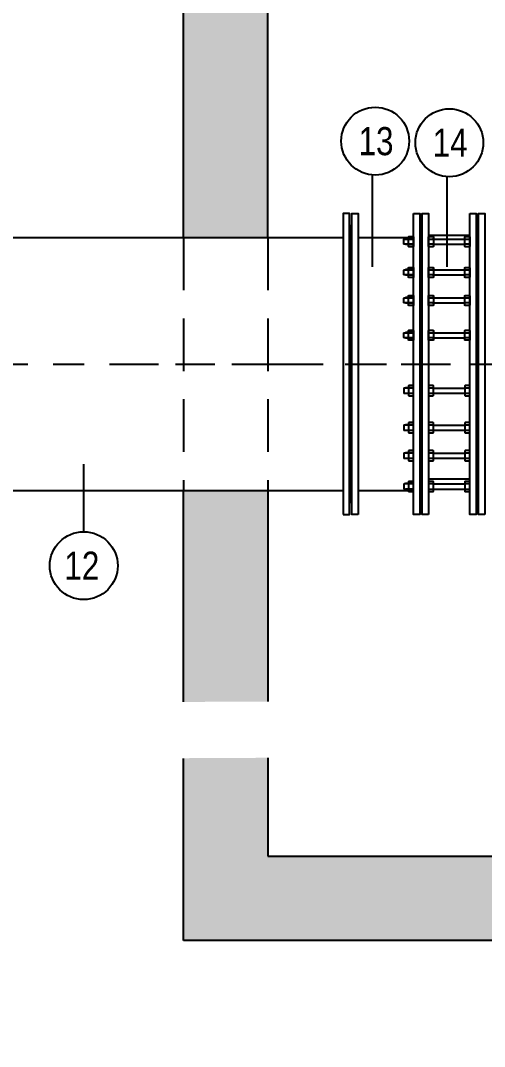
# Model space of a CAD drawing. Header units: feet. Extents: x 0 to 285175, y 0 to 9111378.
# Drawn here: x 285107.789 to 285109.438, y 9111365.353 to 9111369.001 of the extents above; entities that cross this region are included whole.
import ezdxf
from ezdxf import colors
from ezdxf.entities.mleader import LeaderData, LeaderLine
from ezdxf.enums import TextEntityAlignment as Align
from ezdxf.math import Vec2, Vec3

# ---------------------------------------------------------------- set-up
doc = ezdxf.new("R2010")
doc.units = ezdxf.units.FT
doc.header["$MEASUREMENT"] = 0
doc.linetypes.add('DASHDOT', pattern=[1, 0.5, -0.25, 0, -0.25])
doc.linetypes.add('HIDDEN', pattern=[0.375, 0.25, -0.125])
for name, color, linetype in [('01PROJ', 1, 'HIDDEN'), ('EIXO', 1, 'DASHDOT'), ('H-SA-CONTORNO', 2, 'CONTINUOUS'), ('H-SA-EIXOS', 1, 'DASHDOT'), ('H-SA-ESTRUTURA (CORTE)', 5, 'CONTINUOUS'), ('H-SA-HTC CONCRETO', 253, 'CONTINUOUS'), ('H-SA-TEXTO', 2, 'CONTINUOUS'), ('INDIC', 2, 'CONTINUOUS'), ('Top View-Ferro Fundido - JGS - K7(Esgoto)', 7, 'CONTINUOUS')]:
    doc.layers.add(name, color=color, linetype=linetype)
doc.styles.add('EGC_Arial_2.0mm', font='arial.ttf', dxfattribs={"width": 0.8, "height": 2})

# ---------------------------------------------------------------- blocks, each defined once
blk = doc.blocks.new('_None')

msp = doc.modelspace()

# ---------------------------------------------------------------- hatches: boundary and pattern name
at = {"layer": 'H-SA-HTC CONCRETO'}
h = msp.add_hatch(color=256, dxfattribs=at)
h.dxf.hatch_style = 1
h.paths.add_polyline_path([(285110.9676, 9111375.2177), (285110.9676, 9111375.3293), (285108.3676, 9111375.3293), (285108.3676, 9111374.2542), (285108.6676, 9111374.2542), (285108.6676, 9111375.0293), (285110.6676, 9111375.0293), (285110.6676, 9111374.891)])
h.paths.add_polyline_path([(285108.6676, 9111373.0042), (285108.3676, 9111373.0042), (285108.3676, 9111371.1542), (285108.6676, 9111371.1542)])
h.paths.add_polyline_path([(285110.9676, 9111373.0042), (285110.6676, 9111373.0042), (285110.6676, 9111371.1542), (285110.9676, 9111371.1542)])
h.paths.add_polyline_path([(285110.9676, 9111375.2177), (285110.6676, 9111374.891), (285110.6676, 9111374.2542), (285110.9676, 9111374.2542)], flags=17)
h.paths.add_polyline_path([(285110.9676, 9111369.9042), (285110.6676, 9111369.9042), (285110.6676, 9111368.2292), (285110.9676, 9111368.2292)])
h.paths.add_polyline_path([(285108.6676, 9111369.9042), (285108.3676, 9111369.9042), (285108.3676, 9111368.2292), (285108.6676, 9111368.2292)])
h.paths.add_polyline_path([(285110.9676, 9111367.3292), (285110.6676, 9111367.3292), (285110.6676, 9111366.0294), (285109.2153, 9111366.0294), (285108.9154, 9111366.0294), (285108.9153, 9111365.7294), (285110.9676, 9111365.7294)])
h.paths.add_polyline_path([(285108.6676, 9111367.3292), (285108.3676, 9111367.3292), (285108.3676, 9111365.7294), (285108.9153, 9111365.7294), (285108.9154, 9111366.0294), (285108.9153, 9111366.0294), (285108.6676, 9111366.0294)])
edge = h.paths.add_edge_path()
edge.add_line((285096.5676, 9111368.8792), (285096.5676, 9111369.0792))
edge.add_line((285096.5676, 9111369.0792), (285095.1576, 9111369.0792))
edge.add_line((285095.1576, 9111369.0792), (285095.1576, 9111369.2292))
edge.add_line((285095.1576, 9111369.2292), (285094.9176, 9111369.2292))
edge.add_arc((285094.9176, 9111369.0792), 0.15, 90, 180)
edge.add_line((285094.7676, 9111369.0792), (285094.7676, 9111368.8792))
edge.add_arc((285094.9176, 9111368.8792), 0.15, 180, 270)
edge.add_line((285094.9176, 9111368.7292), (285095.1576, 9111368.7292))
edge.add_line((285095.1576, 9111368.7292), (285095.1576, 9111368.8792))
edge.add_line((285095.1576, 9111368.8792), (285096.5676, 9111368.8792))
h.paths.add_polyline_path([(285096.5676, 9111369.0792), (285096.5676, 9111368.8792), (285096.7676, 9111368.8792), (285096.7676, 9111368.6792), (285097.0676, 9111368.6792), (285097.0676, 9111369.2792), (285096.7676, 9111369.2792), (285096.7676, 9111369.0792)])
h.paths.add_polyline_path([(285096.5676, 9111371.8292), (285095.1576, 9111371.8292)], flags=0)
h.paths.add_polyline_path([(285096.5676, 9111372.1792), (285096.5676, 9111371.9792), (285096.7676, 9111371.9792), (285096.7676, 9111371.7792), (285097.0676, 9111371.7792), (285097.0676, 9111372.3792), (285096.7676, 9111372.3792), (285096.7676, 9111372.1792)])
h.paths.add_polyline_path([(285096.5676, 9111375.3292), (285096.5676, 9111375.0792), (285096.7676, 9111375.0792), (285096.7676, 9111374.8792), (285097.0676, 9111374.8792), (285097.0676, 9111375.3292)])
h.paths.add_polyline_path([(285096.2576, 9111372.1792), (285096.2576, 9111372.3292), (285095.1576, 9111372.3292), (285095.1576, 9111372.1792)])
h.paths.add_polyline_path([(285096.4576, 9111372.3292), (285096.4576, 9111372.1792), (285096.5676, 9111372.1792), (285096.5676, 9111372.3292)])
edge = h.paths.add_edge_path()
edge.add_line((285096.2576, 9111371.8292), (285096.2576, 9111371.9792))
edge.add_line((285096.2576, 9111371.9792), (285096.4576, 9111371.9792))
edge.add_line((285096.4576, 9111371.9792), (285096.4576, 9111371.8292))
edge.add_line((285096.4576, 9111371.8292), (285096.5676, 9111371.8292))
edge.add_line((285096.5676, 9111371.8292), (285096.5676, 9111372.1792))
edge.add_line((285096.5676, 9111372.1792), (285095.1576, 9111372.1792))
edge.add_line((285095.1576, 9111372.1792), (285095.1576, 9111372.3292))
edge.add_line((285095.1576, 9111372.3292), (285094.9176, 9111372.3292))
edge.add_arc((285094.9176, 9111372.1792), 0.15, 90, 180)
edge.add_line((285094.7676, 9111372.1792), (285094.7676, 9111371.9792))
edge.add_arc((285094.9176, 9111371.9792), 0.15, 180, 270)
edge.add_line((285094.9176, 9111371.8292), (285096.2576, 9111371.8292))
h.paths.add_polyline_path([(285096.4576, 9111368.8792), (285096.4576, 9111368.7292), (285096.5676, 9111368.7292), (285096.5676, 9111368.8792)])
h.paths.add_polyline_path([(285096.2576, 9111368.7292), (285096.2576, 9111368.8792), (285095.1576, 9111368.8792), (285095.1576, 9111368.7292)])
h.paths.add_polyline_path([(285096.4576, 9111369.2292), (285096.4576, 9111369.0792), (285096.5676, 9111369.0792), (285096.5676, 9111369.2292)])
h.paths.add_polyline_path([(285096.2576, 9111369.0792), (285096.2576, 9111369.2292), (285095.1576, 9111369.2292), (285095.1576, 9111369.0792)])
h.paths.add_polyline_path([(285096.2576, 9111366.6792), (285096.2576, 9111366.8292), (285095.1576, 9111366.8292), (285095.1576, 9111366.6792)])
h.paths.add_polyline_path([(285096.4576, 9111366.8292), (285096.4576, 9111366.6792), (285096.5536, 9111366.6792), (285096.5536, 9111366.8292)])
h.paths.add_polyline_path([(285096.4576, 9111375.0792), (285096.4576, 9111374.9292), (285096.5676, 9111374.9292), (285096.5676, 9111375.0792)])
h.paths.add_polyline_path([(285096.2576, 9111374.9292), (285096.2576, 9111375.0792), (285095.1576, 9111375.0792), (285095.1576, 9111374.9292)])

# ---------------------------------------------------------------- linework, layer by layer
at = {"layer": '01PROJ', "color": 1, "ltscale": 25}
for p, q in [((285108.3676, 9111368.2292), (285108.6676, 9111368.2292)), ((285108.3676, 9111367.3292), (285108.6676, 9111367.3292))]:
    msp.add_line(p, q, dxfattribs=at)
at = {"layer": 'EIXO', "ltscale": 0.35}
for p, q in [((285100.9796, 9111367.7792), (285108.6676, 9111367.7793)), ((285108.6676, 9111367.7793), (285110.9676, 9111367.7794))]:
    msp.add_line(p, q, dxfattribs=at)
at = {"layer": 'H-SA-CONTORNO', "color": 1, "linetype": 'HIDDEN', "ltscale": 0.75}
for p, q in [((285108.3676, 9111368.2292), (285108.3676, 9111367.3292)), ((285108.6676, 9111368.2292), (285108.6676, 9111367.3292))]:
    msp.add_line(p, q, dxfattribs=at)
at = {"layer": 'H-SA-EIXOS', "ltscale": 0.25}
msp.add_lwpolyline([(285079.427, 9111371.1615), (285093.2398, 9111371.1615), (285093.2398, 9111367.7792), (285119.2936, 9111367.7795)], dxfattribs=at)
at = {"layer": 'H-SA-ESTRUTURA (CORTE)'}
for p, q in [((285108.3676, 9111368.2292), (285108.3676, 9111369.9042)), ((285108.6676, 9111368.2292), (285108.6676, 9111369.9042)), ((285108.3676, 9111365.7294), (285108.3676, 9111367.3292)), ((285108.6676, 9111367.3292), (285108.6676, 9111366.0294)), ((285108.6676, 9111366.0294), (285110.6676, 9111366.0294)), ((285110.9676, 9111365.7294), (285108.3676, 9111365.7294))]:
    msp.add_line(p, q, dxfattribs=at)
at = {"layer": 'Top View-Ferro Fundido - JGS - K7(Esgoto)', "color": 1, "linetype": 'ByBlock', "lineweight": -2}
for p, q in [((285107.4626, 9111368.2292), (285108.3676, 9111368.2292)), ((285108.6676, 9111368.2292), (285108.9361, 9111368.2292)), ((285108.9891, 9111368.2292), (285109.1861, 9111368.2292)), ((285109.1861, 9111368.2243), (285109.1571, 9111368.2243)), ((285109.1699, 9111368.2233), (285109.1843, 9111368.2233)), ((285109.2166, 9111368.2243), (285109.2086, 9111368.2243)), ((285109.2391, 9111368.2374), (285109.3861, 9111368.2374)), ((285109.2409, 9111368.2233), (285109.2553, 9111368.2233)), ((285109.2571, 9111368.2233), (285109.3681, 9111368.2233)), ((285109.3699, 9111368.2233), (285109.3843, 9111368.2233)), ((285109.4166, 9111368.2243), (285109.4086, 9111368.2243)), ((285109.1861, 9111368.2043), (285109.1571, 9111368.2043)), ((285109.1843, 9111368.2053), (285109.1699, 9111368.2053)), ((285109.2166, 9111368.2043), (285109.2086, 9111368.2043)), ((285109.2553, 9111368.2053), (285109.2409, 9111368.2053)), ((285109.2571, 9111368.2053), (285109.3681, 9111368.2053)), ((285109.3843, 9111368.2053), (285109.3699, 9111368.2053)), ((285109.4166, 9111368.2043), (285109.4086, 9111368.2043)), ((285109.1861, 9111368.115), (285109.1571, 9111368.115)), ((285109.1699, 9111368.114), (285109.1843, 9111368.114)), ((285109.2166, 9111368.115), (285109.2086, 9111368.115)), ((285109.2409, 9111368.114), (285109.2553, 9111368.114)), ((285109.2571, 9111368.114), (285109.3681, 9111368.114)), ((285109.3699, 9111368.114), (285109.3843, 9111368.114)), ((285109.4166, 9111368.115), (285109.4086, 9111368.115)), ((285109.1861, 9111368.095), (285109.1571, 9111368.095)), ((285109.1843, 9111368.096), (285109.1699, 9111368.096)), ((285109.2166, 9111368.095), (285109.2086, 9111368.095)), ((285109.2553, 9111368.096), (285109.2409, 9111368.096)), ((285109.2571, 9111368.096), (285109.3681, 9111368.096)), ((285109.3843, 9111368.096), (285109.3699, 9111368.096)), ((285109.4166, 9111368.095), (285109.4086, 9111368.095)), ((285109.1861, 9111368.0154), (285109.1571, 9111368.0154)), ((285109.1699, 9111368.0144), (285109.1843, 9111368.0144)), ((285109.2166, 9111368.0154), (285109.2086, 9111368.0154)), ((285109.2409, 9111368.0144), (285109.2553, 9111368.0144)), ((285109.2571, 9111368.0144), (285109.3681, 9111368.0144)), ((285109.3699, 9111368.0144), (285109.3843, 9111368.0144)), ((285109.4166, 9111368.0154), (285109.4086, 9111368.0154)), ((285109.1861, 9111367.9954), (285109.1571, 9111367.9954)), ((285109.1843, 9111367.9964), (285109.1699, 9111367.9964)), ((285109.2166, 9111367.9954), (285109.2086, 9111367.9954)), ((285109.2553, 9111367.9964), (285109.2409, 9111367.9964)), ((285109.2571, 9111367.9964), (285109.3681, 9111367.9964)), ((285109.3843, 9111367.9964), (285109.3699, 9111367.9964)), ((285109.4166, 9111367.9954), (285109.4086, 9111367.9954)), ((285109.1861, 9111367.8916), (285109.1571, 9111367.8916)), ((285109.1861, 9111367.8716), (285109.1571, 9111367.8716)), ((285109.1699, 9111367.8906), (285109.1843, 9111367.8906)), ((285109.1843, 9111367.8726), (285109.1699, 9111367.8726)), ((285109.2166, 9111367.8916), (285109.2086, 9111367.8916)), ((285109.2166, 9111367.8716), (285109.2086, 9111367.8716)), ((285109.2409, 9111367.8906), (285109.2553, 9111367.8906)), ((285109.2553, 9111367.8726), (285109.2409, 9111367.8726)), ((285109.2571, 9111367.8906), (285109.3681, 9111367.8906)), ((285109.2571, 9111367.8726), (285109.3681, 9111367.8726)), ((285109.3699, 9111367.8906), (285109.3843, 9111367.8906)), ((285109.3843, 9111367.8726), (285109.3699, 9111367.8726)), ((285109.4166, 9111367.8916), (285109.4086, 9111367.8916)), ((285109.4166, 9111367.8716), (285109.4086, 9111367.8716)), ((285109.1861, 9111367.6947), (285109.1571, 9111367.6947)), ((285109.1861, 9111367.6747), (285109.1571, 9111367.6747)), ((285109.1843, 9111367.6937), (285109.1699, 9111367.6937)), ((285109.1699, 9111367.6757), (285109.1843, 9111367.6757)), ((285109.2166, 9111367.6947), (285109.2086, 9111367.6947)), ((285109.2166, 9111367.6747), (285109.2086, 9111367.6747)), ((285109.2553, 9111367.6937), (285109.2409, 9111367.6937)), ((285109.2409, 9111367.6757), (285109.2553, 9111367.6757)), ((285109.2571, 9111367.6937), (285109.3681, 9111367.6937)), ((285109.2571, 9111367.6757), (285109.3681, 9111367.6757)), ((285109.3843, 9111367.6937), (285109.3699, 9111367.6937)), ((285109.3699, 9111367.6757), (285109.3843, 9111367.6757)), ((285109.4166, 9111367.6947), (285109.4086, 9111367.6947)), ((285109.4166, 9111367.6747), (285109.4086, 9111367.6747)), ((285109.1861, 9111367.5629), (285109.1571, 9111367.5629)), ((285109.1861, 9111367.5429), (285109.1571, 9111367.5429)), ((285109.1843, 9111367.5619), (285109.1699, 9111367.5619)), ((285109.1699, 9111367.5439), (285109.1843, 9111367.5439)), ((285109.2166, 9111367.5629), (285109.2086, 9111367.5629)), ((285109.2166, 9111367.5429), (285109.2086, 9111367.5429)), ((285109.2553, 9111367.5619), (285109.2409, 9111367.5619)), ((285109.2409, 9111367.5439), (285109.2553, 9111367.5439)), ((285109.2571, 9111367.5619), (285109.3681, 9111367.5619)), ((285109.2571, 9111367.5439), (285109.3681, 9111367.5439)), ((285109.3843, 9111367.5619), (285109.3699, 9111367.5619)), ((285109.3699, 9111367.5439), (285109.3843, 9111367.5439)), ((285109.4166, 9111367.5629), (285109.4086, 9111367.5629)), ((285109.4166, 9111367.5429), (285109.4086, 9111367.5429)), ((285109.1861, 9111367.4634), (285109.1571, 9111367.4634)), ((285109.1843, 9111367.4624), (285109.1699, 9111367.4624)), ((285109.2166, 9111367.4634), (285109.2086, 9111367.4634)), ((285109.2553, 9111367.4624), (285109.2409, 9111367.4624)), ((285109.2571, 9111367.4624), (285109.3681, 9111367.4624)), ((285109.3843, 9111367.4624), (285109.3699, 9111367.4624)), ((285109.4166, 9111367.4634), (285109.4086, 9111367.4634)), ((285109.1861, 9111367.4434), (285109.1571, 9111367.4434)), ((285109.1699, 9111367.4444), (285109.1843, 9111367.4444)), ((285109.2166, 9111367.4434), (285109.2086, 9111367.4434)), ((285109.2409, 9111367.4444), (285109.2553, 9111367.4444)), ((285109.2571, 9111367.4444), (285109.3681, 9111367.4444)), ((285109.3699, 9111367.4444), (285109.3843, 9111367.4444)), ((285109.4166, 9111367.4434), (285109.4086, 9111367.4434)), ((285109.1861, 9111367.354), (285109.1571, 9111367.354)), ((285109.1843, 9111367.353), (285109.1699, 9111367.353)), ((285109.2166, 9111367.354), (285109.2086, 9111367.354)), ((285109.2391, 9111367.3709), (285109.3861, 9111367.3709)), ((285109.2553, 9111367.353), (285109.2409, 9111367.353)), ((285109.2571, 9111367.353), (285109.3681, 9111367.353)), ((285109.3843, 9111367.353), (285109.3699, 9111367.353)), ((285109.4166, 9111367.354), (285109.4086, 9111367.354)), ((285107.4626, 9111367.3292), (285108.3676, 9111367.3292)), ((285108.6676, 9111367.3292), (285108.9361, 9111367.3292)), ((285108.9891, 9111367.3292), (285109.1861, 9111367.3292)), ((285109.1861, 9111367.334), (285109.1571, 9111367.334)), ((285109.1699, 9111367.335), (285109.1843, 9111367.335)), ((285109.2166, 9111367.334), (285109.2086, 9111367.334)), ((285109.2409, 9111367.335), (285109.2553, 9111367.335)), ((285109.2571, 9111367.335), (285109.3681, 9111367.335)), ((285109.3699, 9111367.335), (285109.3843, 9111367.335)), ((285109.4166, 9111367.334), (285109.4086, 9111367.334))]:
    msp.add_line(p, q, dxfattribs=at)
for points in [[(285108.9361, 9111367.2442), (285108.9586, 9111367.2442), (285108.9586, 9111368.3142), (285108.9361, 9111368.3142)], [(285108.9891, 9111367.2442), (285108.9666, 9111367.2442), (285108.9666, 9111368.3142), (285108.9891, 9111368.3142)], [(285109.1861, 9111368.3142), (285109.2086, 9111368.3142), (285109.2086, 9111367.2442), (285109.1861, 9111367.2442)], [(285109.2391, 9111367.2442), (285109.2166, 9111367.2442), (285109.2166, 9111368.3142), (285109.2391, 9111368.3142)], [(285109.3861, 9111368.3142), (285109.4086, 9111368.3142), (285109.4086, 9111367.2442), (285109.3861, 9111367.2442)], [(285109.4391, 9111367.2442), (285109.4166, 9111367.2442), (285109.4166, 9111368.3142), (285109.4391, 9111368.3142)]]:
    msp.add_lwpolyline(points, close=True, dxfattribs=at)
for points in [[(285108.9586, 9111367.2882), (285108.9626, 9111367.2882), (285108.9626, 9111368.2702), (285108.9586, 9111368.2702)], [(285108.9666, 9111367.2882), (285108.9626, 9111367.2882), (285108.9626, 9111368.2702), (285108.9666, 9111368.2702)], [(285109.1681, 9111368.2224), (285109.1699, 9111368.2233), (285109.1681, 9111368.2242)], [(285109.1861, 9111368.2242), (285109.1843, 9111368.2233), (285109.1861, 9111368.2224)], [(285109.2391, 9111368.2224), (285109.2409, 9111368.2233), (285109.2391, 9111368.2242)], [(285109.2571, 9111368.2242), (285109.2553, 9111368.2233), (285109.2571, 9111368.2224)], [(285109.3681, 9111368.2224), (285109.3699, 9111368.2233), (285109.3681, 9111368.2242)], [(285109.3861, 9111368.2242), (285109.3843, 9111368.2233), (285109.3861, 9111368.2224)], [(285109.1681, 9111368.2044), (285109.1699, 9111368.2053), (285109.1681, 9111368.2062)], [(285109.1861, 9111368.2062), (285109.1843, 9111368.2053), (285109.1861, 9111368.2044)], [(285109.2391, 9111368.2044), (285109.2409, 9111368.2053), (285109.2391, 9111368.2062)], [(285109.2571, 9111368.2062), (285109.2553, 9111368.2053), (285109.2571, 9111368.2044)], [(285109.3681, 9111368.2044), (285109.3699, 9111368.2053), (285109.3681, 9111368.2062)], [(285109.3861, 9111368.2062), (285109.3843, 9111368.2053), (285109.3861, 9111368.2044)], [(285109.1681, 9111368.1131), (285109.1699, 9111368.114), (285109.1681, 9111368.1149)], [(285109.1861, 9111368.1149), (285109.1843, 9111368.114), (285109.1861, 9111368.1131)], [(285109.2391, 9111368.1131), (285109.2409, 9111368.114), (285109.2391, 9111368.1149)], [(285109.2571, 9111368.1149), (285109.2553, 9111368.114), (285109.2571, 9111368.1131)], [(285109.3681, 9111368.1131), (285109.3699, 9111368.114), (285109.3681, 9111368.1149)], [(285109.3861, 9111368.1149), (285109.3843, 9111368.114), (285109.3861, 9111368.1131)], [(285109.1681, 9111368.0951), (285109.1699, 9111368.096), (285109.1681, 9111368.0969)], [(285109.1861, 9111368.0969), (285109.1843, 9111368.096), (285109.1861, 9111368.0951)], [(285109.2391, 9111368.0951), (285109.2409, 9111368.096), (285109.2391, 9111368.0969)], [(285109.2571, 9111368.0969), (285109.2553, 9111368.096), (285109.2571, 9111368.0951)], [(285109.3681, 9111368.0951), (285109.3699, 9111368.096), (285109.3681, 9111368.0969)], [(285109.3861, 9111368.0969), (285109.3843, 9111368.096), (285109.3861, 9111368.0951)], [(285109.1681, 9111368.0135), (285109.1699, 9111368.0144), (285109.1681, 9111368.0153)], [(285109.1861, 9111368.0153), (285109.1843, 9111368.0144), (285109.1861, 9111368.0135)], [(285109.2391, 9111368.0135), (285109.2409, 9111368.0144), (285109.2391, 9111368.0153)], [(285109.2571, 9111368.0153), (285109.2553, 9111368.0144), (285109.2571, 9111368.0135)], [(285109.3681, 9111368.0135), (285109.3699, 9111368.0144), (285109.3681, 9111368.0153)], [(285109.3861, 9111368.0153), (285109.3843, 9111368.0144), (285109.3861, 9111368.0135)], [(285109.1681, 9111367.9955), (285109.1699, 9111367.9964), (285109.1681, 9111367.9973)], [(285109.1861, 9111367.9973), (285109.1843, 9111367.9964), (285109.1861, 9111367.9955)], [(285109.2391, 9111367.9955), (285109.2409, 9111367.9964), (285109.2391, 9111367.9973)], [(285109.2571, 9111367.9973), (285109.2553, 9111367.9964), (285109.2571, 9111367.9955)], [(285109.3681, 9111367.9955), (285109.3699, 9111367.9964), (285109.3681, 9111367.9973)], [(285109.3861, 9111367.9973), (285109.3843, 9111367.9964), (285109.3861, 9111367.9955)], [(285109.1681, 9111367.8897), (285109.1699, 9111367.8906), (285109.1681, 9111367.8915)], [(285109.1681, 9111367.8717), (285109.1699, 9111367.8726), (285109.1681, 9111367.8735)], [(285109.1861, 9111367.8915), (285109.1843, 9111367.8906), (285109.1861, 9111367.8897)], [(285109.1861, 9111367.8735), (285109.1843, 9111367.8726), (285109.1861, 9111367.8717)], [(285109.2391, 9111367.8897), (285109.2409, 9111367.8906), (285109.2391, 9111367.8915)], [(285109.2391, 9111367.8717), (285109.2409, 9111367.8726), (285109.2391, 9111367.8735)], [(285109.2571, 9111367.8915), (285109.2553, 9111367.8906), (285109.2571, 9111367.8897)], [(285109.2571, 9111367.8735), (285109.2553, 9111367.8726), (285109.2571, 9111367.8717)], [(285109.3681, 9111367.8897), (285109.3699, 9111367.8906), (285109.3681, 9111367.8915)], [(285109.3681, 9111367.8717), (285109.3699, 9111367.8726), (285109.3681, 9111367.8735)], [(285109.3861, 9111367.8915), (285109.3843, 9111367.8906), (285109.3861, 9111367.8897)], [(285109.3861, 9111367.8735), (285109.3843, 9111367.8726), (285109.3861, 9111367.8717)], [(285109.1681, 9111367.6946), (285109.1699, 9111367.6937), (285109.1681, 9111367.6928)], [(285109.1681, 9111367.6766), (285109.1699, 9111367.6757), (285109.1681, 9111367.6748)], [(285109.1861, 9111367.6928), (285109.1843, 9111367.6937), (285109.1861, 9111367.6946)], [(285109.1861, 9111367.6748), (285109.1843, 9111367.6757), (285109.1861, 9111367.6766)], [(285109.2391, 9111367.6946), (285109.2409, 9111367.6937), (285109.2391, 9111367.6928)], [(285109.2391, 9111367.6766), (285109.2409, 9111367.6757), (285109.2391, 9111367.6748)], [(285109.2571, 9111367.6928), (285109.2553, 9111367.6937), (285109.2571, 9111367.6946)], [(285109.2571, 9111367.6748), (285109.2553, 9111367.6757), (285109.2571, 9111367.6766)], [(285109.3681, 9111367.6946), (285109.3699, 9111367.6937), (285109.3681, 9111367.6928)], [(285109.3681, 9111367.6766), (285109.3699, 9111367.6757), (285109.3681, 9111367.6748)], [(285109.3861, 9111367.6928), (285109.3843, 9111367.6937), (285109.3861, 9111367.6946)], [(285109.3861, 9111367.6748), (285109.3843, 9111367.6757), (285109.3861, 9111367.6766)], [(285109.1681, 9111367.5628), (285109.1699, 9111367.5619), (285109.1681, 9111367.561)], [(285109.1681, 9111367.5448), (285109.1699, 9111367.5439), (285109.1681, 9111367.543)], [(285109.1861, 9111367.561), (285109.1843, 9111367.5619), (285109.1861, 9111367.5628)], [(285109.1861, 9111367.543), (285109.1843, 9111367.5439), (285109.1861, 9111367.5448)], [(285109.2391, 9111367.5628), (285109.2409, 9111367.5619), (285109.2391, 9111367.561)], [(285109.2391, 9111367.5448), (285109.2409, 9111367.5439), (285109.2391, 9111367.543)], [(285109.2571, 9111367.561), (285109.2553, 9111367.5619), (285109.2571, 9111367.5628)], [(285109.2571, 9111367.543), (285109.2553, 9111367.5439), (285109.2571, 9111367.5448)], [(285109.3681, 9111367.5628), (285109.3699, 9111367.5619), (285109.3681, 9111367.561)], [(285109.3681, 9111367.5448), (285109.3699, 9111367.5439), (285109.3681, 9111367.543)], [(285109.3861, 9111367.561), (285109.3843, 9111367.5619), (285109.3861, 9111367.5628)], [(285109.3861, 9111367.543), (285109.3843, 9111367.5439), (285109.3861, 9111367.5448)], [(285109.1681, 9111367.4633), (285109.1699, 9111367.4624), (285109.1681, 9111367.4615)], [(285109.1861, 9111367.4615), (285109.1843, 9111367.4624), (285109.1861, 9111367.4633)], [(285109.2391, 9111367.4633), (285109.2409, 9111367.4624), (285109.2391, 9111367.4615)], [(285109.2571, 9111367.4615), (285109.2553, 9111367.4624), (285109.2571, 9111367.4633)], [(285109.3681, 9111367.4633), (285109.3699, 9111367.4624), (285109.3681, 9111367.4615)], [(285109.3861, 9111367.4615), (285109.3843, 9111367.4624), (285109.3861, 9111367.4633)], [(285109.1681, 9111367.4453), (285109.1699, 9111367.4444), (285109.1681, 9111367.4435)], [(285109.1861, 9111367.4435), (285109.1843, 9111367.4444), (285109.1861, 9111367.4453)], [(285109.2391, 9111367.4453), (285109.2409, 9111367.4444), (285109.2391, 9111367.4435)], [(285109.2571, 9111367.4435), (285109.2553, 9111367.4444), (285109.2571, 9111367.4453)], [(285109.3681, 9111367.4453), (285109.3699, 9111367.4444), (285109.3681, 9111367.4435)], [(285109.3861, 9111367.4435), (285109.3843, 9111367.4444), (285109.3861, 9111367.4453)], [(285109.1681, 9111367.3539), (285109.1699, 9111367.353), (285109.1681, 9111367.3521)], [(285109.1861, 9111367.3521), (285109.1843, 9111367.353), (285109.1861, 9111367.3539)], [(285109.2391, 9111367.3539), (285109.2409, 9111367.353), (285109.2391, 9111367.3521)], [(285109.2571, 9111367.3521), (285109.2553, 9111367.353), (285109.2571, 9111367.3539)], [(285109.3681, 9111367.3539), (285109.3699, 9111367.353), (285109.3681, 9111367.3521)], [(285109.3861, 9111367.3521), (285109.3843, 9111367.353), (285109.3861, 9111367.3539)], [(285109.1681, 9111367.3359), (285109.1699, 9111367.335), (285109.1681, 9111367.3341)], [(285109.1861, 9111367.3341), (285109.1843, 9111367.335), (285109.1861, 9111367.3359)], [(285109.2391, 9111367.3359), (285109.2409, 9111367.335), (285109.2391, 9111367.3341)], [(285109.2571, 9111367.3341), (285109.2553, 9111367.335), (285109.2571, 9111367.3359)], [(285109.3681, 9111367.3359), (285109.3699, 9111367.335), (285109.3681, 9111367.3341)], [(285109.3861, 9111367.3341), (285109.3843, 9111367.335), (285109.3861, 9111367.3359)]]:
    msp.add_lwpolyline(points, dxfattribs=at)
for points in [[(285109.1681, 9111368.2053), (285109.1532, 9111368.2053, -0.414214), (285109.1514, 9111368.2071), (285109.1514, 9111368.2215, -0.414214), (285109.1532, 9111368.2233), (285109.1681, 9111368.2233)], [(285109.1681, 9111368.096), (285109.1532, 9111368.096, -0.414214), (285109.1514, 9111368.0978), (285109.1514, 9111368.1122, -0.414214), (285109.1532, 9111368.114), (285109.1681, 9111368.114)], [(285109.1681, 9111367.9964), (285109.1532, 9111367.9964, -0.414214), (285109.1514, 9111367.9982), (285109.1514, 9111368.0126, -0.414214), (285109.1532, 9111368.0144), (285109.1681, 9111368.0144)], [(285109.1681, 9111367.8726), (285109.1532, 9111367.8726, -0.414214), (285109.1514, 9111367.8744), (285109.1514, 9111367.8888, -0.414214), (285109.1532, 9111367.8906), (285109.1681, 9111367.8906)], [(285109.1681, 9111367.6937), (285109.1532, 9111367.6937, 0.414214), (285109.1514, 9111367.6919), (285109.1514, 9111367.6775, 0.414214), (285109.1532, 9111367.6757), (285109.1681, 9111367.6757)], [(285109.1681, 9111367.5619), (285109.1532, 9111367.5619, 0.414214), (285109.1514, 9111367.5601), (285109.1514, 9111367.5457, 0.414214), (285109.1532, 9111367.5439), (285109.1681, 9111367.5439)], [(285109.1681, 9111367.4624), (285109.1532, 9111367.4624, 0.414214), (285109.1514, 9111367.4606), (285109.1514, 9111367.4462, 0.414214), (285109.1532, 9111367.4444), (285109.1681, 9111367.4444)], [(285109.1681, 9111367.353), (285109.1532, 9111367.353, 0.414214), (285109.1514, 9111367.3512), (285109.1514, 9111367.3368, 0.414214), (285109.1532, 9111367.335), (285109.1681, 9111367.335)]]:
    msp.add_lwpolyline(points, format="xyb", dxfattribs=at)
for points in [[(285109.1861, 9111368.1981, -0.414214), (285109.1843, 9111368.1963), (285109.1699, 9111368.1963, -0.414214), (285109.1681, 9111368.1981), (285109.1681, 9111368.2305, -0.414214), (285109.1699, 9111368.2323), (285109.1843, 9111368.2323, -0.414214), (285109.1861, 9111368.2305)], [(285109.2571, 9111368.1981, -0.414214), (285109.2553, 9111368.1963), (285109.2409, 9111368.1963, -0.414214), (285109.2391, 9111368.1981), (285109.2391, 9111368.2305, -0.414214), (285109.2409, 9111368.2323), (285109.2553, 9111368.2323, -0.414214), (285109.2571, 9111368.2305)], [(285109.3861, 9111368.1981, -0.414214), (285109.3843, 9111368.1963), (285109.3699, 9111368.1963, -0.414214), (285109.3681, 9111368.1981), (285109.3681, 9111368.2305, -0.414214), (285109.3699, 9111368.2323), (285109.3843, 9111368.2323, -0.414214), (285109.3861, 9111368.2305)], [(285109.1861, 9111368.0888, -0.414214), (285109.1843, 9111368.087), (285109.1699, 9111368.087, -0.414214), (285109.1681, 9111368.0888), (285109.1681, 9111368.1212, -0.414214), (285109.1699, 9111368.123), (285109.1843, 9111368.123, -0.414214), (285109.1861, 9111368.1212)], [(285109.2571, 9111368.0888, -0.414214), (285109.2553, 9111368.087), (285109.2409, 9111368.087, -0.414214), (285109.2391, 9111368.0888), (285109.2391, 9111368.1212, -0.414214), (285109.2409, 9111368.123), (285109.2553, 9111368.123, -0.414214), (285109.2571, 9111368.1212)], [(285109.3861, 9111368.0888, -0.414214), (285109.3843, 9111368.087), (285109.3699, 9111368.087, -0.414214), (285109.3681, 9111368.0888), (285109.3681, 9111368.1212, -0.414214), (285109.3699, 9111368.123), (285109.3843, 9111368.123, -0.414214), (285109.3861, 9111368.1212)], [(285109.1861, 9111367.9892, -0.414214), (285109.1843, 9111367.9874), (285109.1699, 9111367.9874, -0.414214), (285109.1681, 9111367.9892), (285109.1681, 9111368.0216, -0.414214), (285109.1699, 9111368.0234), (285109.1843, 9111368.0234, -0.414214), (285109.1861, 9111368.0216)], [(285109.2571, 9111367.9892, -0.414214), (285109.2553, 9111367.9874), (285109.2409, 9111367.9874, -0.414214), (285109.2391, 9111367.9892), (285109.2391, 9111368.0216, -0.414214), (285109.2409, 9111368.0234), (285109.2553, 9111368.0234, -0.414214), (285109.2571, 9111368.0216)], [(285109.3861, 9111367.9892, -0.414214), (285109.3843, 9111367.9874), (285109.3699, 9111367.9874, -0.414214), (285109.3681, 9111367.9892), (285109.3681, 9111368.0216, -0.414214), (285109.3699, 9111368.0234), (285109.3843, 9111368.0234, -0.414214), (285109.3861, 9111368.0216)], [(285109.1861, 9111367.8654, -0.414214), (285109.1843, 9111367.8636), (285109.1699, 9111367.8636, -0.414214), (285109.1681, 9111367.8654), (285109.1681, 9111367.8978, -0.414214), (285109.1699, 9111367.8996), (285109.1843, 9111367.8996, -0.414214), (285109.1861, 9111367.8978)], [(285109.2571, 9111367.8654, -0.414214), (285109.2553, 9111367.8636), (285109.2409, 9111367.8636, -0.414214), (285109.2391, 9111367.8654), (285109.2391, 9111367.8978, -0.414214), (285109.2409, 9111367.8996), (285109.2553, 9111367.8996, -0.414214), (285109.2571, 9111367.8978)], [(285109.3861, 9111367.8654, -0.414214), (285109.3843, 9111367.8636), (285109.3699, 9111367.8636, -0.414214), (285109.3681, 9111367.8654), (285109.3681, 9111367.8978, -0.414214), (285109.3699, 9111367.8996), (285109.3843, 9111367.8996, -0.414214), (285109.3861, 9111367.8978)], [(285109.1861, 9111367.7009, 0.414214), (285109.1843, 9111367.7027), (285109.1699, 9111367.7027, 0.414214), (285109.1681, 9111367.7009), (285109.1681, 9111367.6685, 0.414214), (285109.1699, 9111367.6667), (285109.1843, 9111367.6667, 0.414214), (285109.1861, 9111367.6685)], [(285109.2571, 9111367.7009, 0.414214), (285109.2553, 9111367.7027), (285109.2409, 9111367.7027, 0.414214), (285109.2391, 9111367.7009), (285109.2391, 9111367.6685, 0.414214), (285109.2409, 9111367.6667), (285109.2553, 9111367.6667, 0.414214), (285109.2571, 9111367.6685)], [(285109.3861, 9111367.7009, 0.414214), (285109.3843, 9111367.7027), (285109.3699, 9111367.7027, 0.414214), (285109.3681, 9111367.7009), (285109.3681, 9111367.6685, 0.414214), (285109.3699, 9111367.6667), (285109.3843, 9111367.6667, 0.414214), (285109.3861, 9111367.6685)], [(285109.1861, 9111367.5691, 0.414214), (285109.1843, 9111367.5709), (285109.1699, 9111367.5709, 0.414214), (285109.1681, 9111367.5691), (285109.1681, 9111367.5367, 0.414214), (285109.1699, 9111367.5349), (285109.1843, 9111367.5349, 0.414214), (285109.1861, 9111367.5367)], [(285109.2571, 9111367.5691, 0.414214), (285109.2553, 9111367.5709), (285109.2409, 9111367.5709, 0.414214), (285109.2391, 9111367.5691), (285109.2391, 9111367.5367, 0.414214), (285109.2409, 9111367.5349), (285109.2553, 9111367.5349, 0.414214), (285109.2571, 9111367.5367)], [(285109.3861, 9111367.5691, 0.414214), (285109.3843, 9111367.5709), (285109.3699, 9111367.5709, 0.414214), (285109.3681, 9111367.5691), (285109.3681, 9111367.5367, 0.414214), (285109.3699, 9111367.5349), (285109.3843, 9111367.5349, 0.414214), (285109.3861, 9111367.5367)], [(285109.1861, 9111367.4696, 0.414214), (285109.1843, 9111367.4714), (285109.1699, 9111367.4714, 0.414214), (285109.1681, 9111367.4696), (285109.1681, 9111367.4372, 0.414214), (285109.1699, 9111367.4354), (285109.1843, 9111367.4354, 0.414214), (285109.1861, 9111367.4372)], [(285109.2571, 9111367.4696, 0.414214), (285109.2553, 9111367.4714), (285109.2409, 9111367.4714, 0.414214), (285109.2391, 9111367.4696), (285109.2391, 9111367.4372, 0.414214), (285109.2409, 9111367.4354), (285109.2553, 9111367.4354, 0.414214), (285109.2571, 9111367.4372)], [(285109.3861, 9111367.4696, 0.414214), (285109.3843, 9111367.4714), (285109.3699, 9111367.4714, 0.414214), (285109.3681, 9111367.4696), (285109.3681, 9111367.4372, 0.414214), (285109.3699, 9111367.4354), (285109.3843, 9111367.4354, 0.414214), (285109.3861, 9111367.4372)], [(285109.1861, 9111367.3602, 0.414214), (285109.1843, 9111367.362), (285109.1699, 9111367.362, 0.414214), (285109.1681, 9111367.3602), (285109.1681, 9111367.3278, 0.414214), (285109.1699, 9111367.326), (285109.1843, 9111367.326, 0.414214), (285109.1861, 9111367.3278)], [(285109.2571, 9111367.3602, 0.414214), (285109.2553, 9111367.362), (285109.2409, 9111367.362, 0.414214), (285109.2391, 9111367.3602), (285109.2391, 9111367.3278, 0.414214), (285109.2409, 9111367.326), (285109.2553, 9111367.326, 0.414214), (285109.2571, 9111367.3278)], [(285109.3861, 9111367.3602, 0.414214), (285109.3843, 9111367.362), (285109.3699, 9111367.362, 0.414214), (285109.3681, 9111367.3602), (285109.3681, 9111367.3278, 0.414214), (285109.3699, 9111367.326), (285109.3843, 9111367.326, 0.414214), (285109.3861, 9111367.3278)]]:
    msp.add_lwpolyline(points, format="xyb", close=True, dxfattribs=at)

# ---------------------------------------------------------------- next in the draw order: texts
at = {"layer": 'H-SA-TEXTO', "color": 2, "insert": (285110.0607, 9111366.5364), "char_height": 0.1, "width": 3.355817, "attachment_point": 2, "rotation": 0.2869, "style": 'EGC_Arial_2.0mm', "bg_fill": 2}
msp.add_mtext('ESCADA', dxfattribs=at)

# ---------------------------------------------------------------- next in the draw order: leaders
at = {"layer": 'H-SA-TEXTO'}
ml = msp.add_multileader_mtext('Standard', dxfattribs=at)
ml.set_content('CANAL CS21A-TRECHO 1', color=2, style='EGC_Arial_2.0mm')
ml.set_leader_properties(color=1, linetype='ByLayer', lineweight=-1)
ml.set_arrow_properties(name='NONE')
ml.build(insert=Vec2(0, 0))
ml.multileader.update_dxf_attribs({"text_left_attachment_type": 2, "text_right_attachment_type": 2, "dogleg_length": 1.9819, "arrow_head_size": 0.075, "scale": 0.05})
ctx = ml.context
ctx.base_point, ctx.scale, ctx.char_height, ctx.arrow_head_size, ctx.landing_gap_size, ctx.plane_origin, ctx.plane_x_axis, ctx.plane_y_axis = Vec3(285160.9317, 9111368.2089), 0.05, 0.1, 0.075, 0.05, Vec3(285098.0095, 9111752.4827), Vec3(-0.005007, 0.999987), Vec3(-0.999987, -0.005007)
ctx.left_attachment, ctx.right_attachment, ctx.text_align_type = 2, 2, 1
notes = []
notes.append((ctx, [(0, (0, 0, 0), (0, 0), (1, 0), 1, [])]))
ctx.mtext.insert, ctx.mtext.text_direction, ctx.mtext.rotation, ctx.mtext.width, ctx.mtext.defined_height, ctx.mtext.alignment, ctx.mtext.flow_direction = Vec3(285160.8763, 9111368.9256), Vec3(-0.005007, 0.999987), 1.575804, 1.426802, 0.2824, 2, 5
ctx.mtext.has_bg_fill, ctx.mtext.bg_color, ctx.mtext.bg_scale_factor, ctx.mtext.bg_transparency, ctx.mtext.use_window_bg_color = 1, -1073741824, 1, 0, 1
for ctx, leaders in notes:
    for number, flags, end, landing, length, lines in leaders:
        leader = LeaderData()
        leader.index, (leader.has_last_leader_line, leader.has_dogleg_vector, leader.attachment_direction) = number, flags
        leader.last_leader_point, leader.dogleg_vector, leader.dogleg_length = Vec3(end), Vec3(landing), length
        for number, points, colour, breaks in lines:
            line = LeaderLine()
            line.index, line.vertices, line.color, line.breaks = number, Vec3.list(points), colors.encode_raw_color(colour), breaks
            leader.lines.append(line)
        ctx.leaders.append(leader)

# ---------------------------------------------------------------- next in the draw order: linework, layer by layer
at = {"layer": 'INDIC', "color": 1, "linetype": 'Continuous'}
for p, q in [((285109.0395, 9111368.4524), (285109.0392, 9111368.1245)), ((285109.3047, 9111368.4456), (285109.3048, 9111368.1245)), ((285108.0134, 9111367.1831), (285108.0134, 9111367.4233))]:
    msp.add_line(p, q, dxfattribs=at)
for centre in [(285109.0499, 9111368.5718), (285109.3134, 9111368.566), (285108.0134, 9111367.0624)]:
    msp.add_circle(centre, 0.1207, dxfattribs=at)

# ---------------------------------------------------------------- next in the draw order: texts
at = {"layer": 'INDIC', "color": 2, "style": 'EGC_Arial_2.0mm', "width": 0.8}
for s, p in [('13', (285109.0528, 9111368.5718)), ('14', (285109.3163, 9111368.566)), ('12', (285108.0067, 9111367.0624))]:
    msp.add_text(s, height=0.1, dxfattribs=at).set_placement(p, align=Align.MIDDLE_CENTER)

doc.saveas('drawing.dxf')
